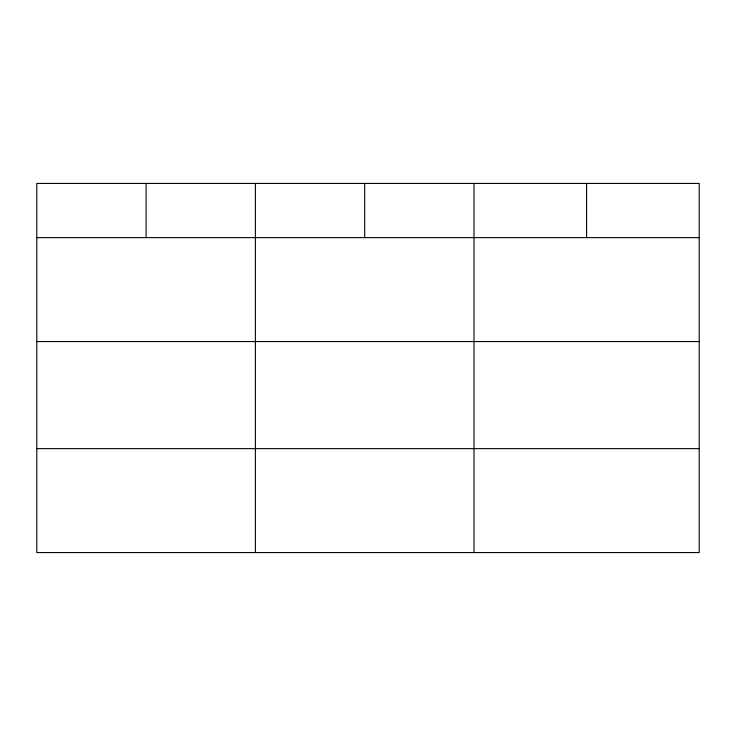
<?xml version="1.0" encoding="UTF-8"?>
<svg xmlns="http://www.w3.org/2000/svg" width="736" height="736" viewBox="0 0 736 736"><rect width="100%" height="100%" fill="white"/><g stroke="black" fill="none" stroke-linecap="round" stroke-linejoin="round"><path stroke-width="1.1" d="M699.2 341.559L699.2 183.43L36.8 183.43L36.8 552.57L699.2 552.57L699.2 341.559L36.8 341.559M36.8 237.627L699.2 237.627M36.8 448.638L699.2 448.638M586.592 183.43L586.592 237.627M473.984 183.43L473.984 552.57M364.688 183.43L364.688 237.627M255.392 183.43L255.392 552.57M146.096 183.43L146.096 237.627"/></g></svg>
